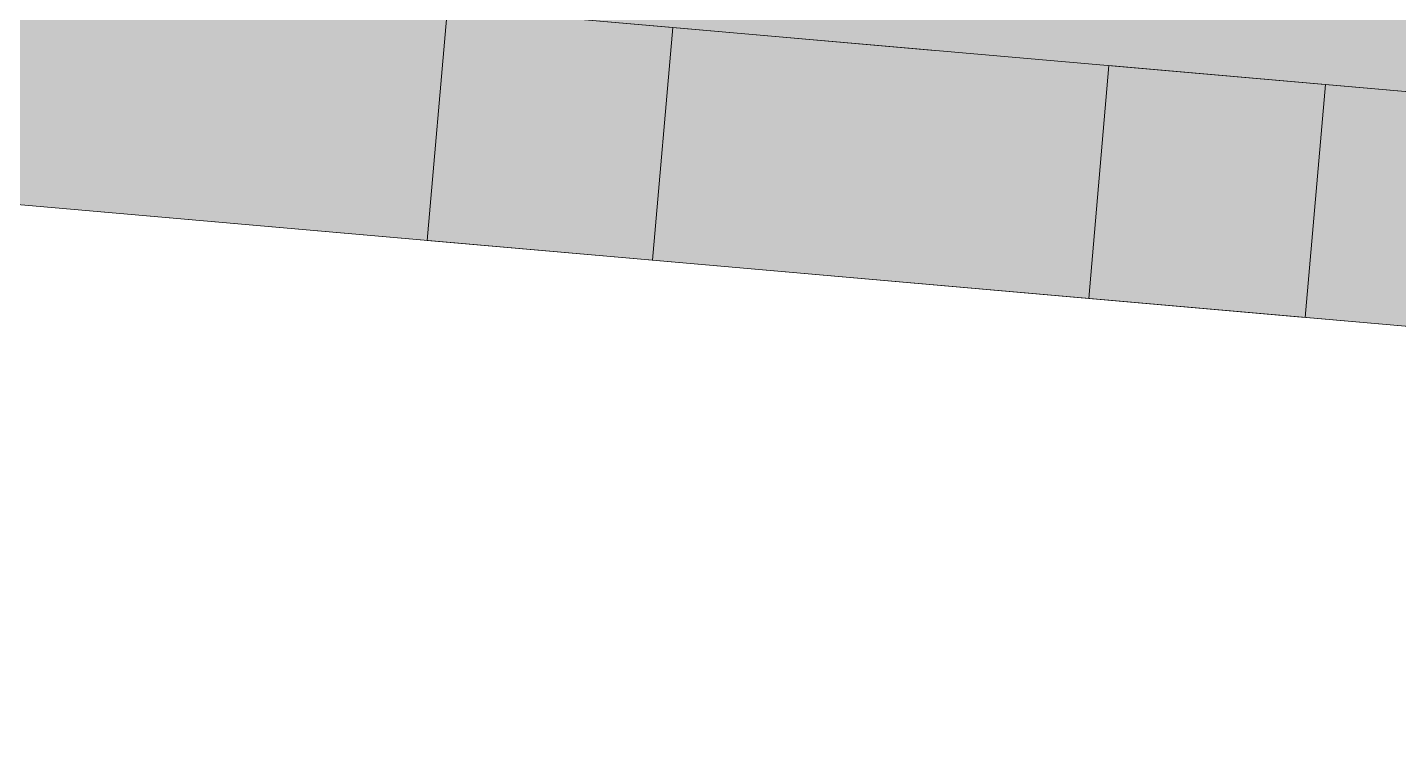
# Model space of a CAD drawing. Header units: millimetres. Extents: x 632 to 546626, y -3890 to 22200.
# Drawn here: x 389667.47 to 389685.07, y 16880.07 to 16889.36 of the extents above; entities that cross this region are included whole.
import ezdxf

# ---------------------------------------------------------------- set-up
doc = ezdxf.new("R2010")
doc.units = ezdxf.units.MM
doc.layers.add('A-270-M_ROOF', color=132, linetype='Continuous', lineweight=13)
doc.layers.add('A-770-ME_FFE_SA', color=91, linetype='Continuous', lineweight=13)

# ---------------------------------------------------------------- blocks, each defined once
blk = doc.blocks.new('Static Line_Sayfa_Metal Deck_Pan Mount - Up to 15 _ pitch - Max 2 Users-1845519-S6_501-SECTION A6')
at = {"layer": 'A-770-ME_FFE_SA', "lineweight": 5, "transparency": 33554432}
for points in [[(4567735.945, 16881.138), (4567740.172, 16929.453), (4567540.933, 16946.884), (4567536.706, 16898.569), (4567715.66, 16882.913)], [(4567735.945, 16881.138), (4567740.172, 16929.453), (4567540.933, 16946.884), (4567536.706, 16898.569), (4567715.66, 16882.913)], [(4567735.945, 16881.138), (4567740.172, 16929.453), (4567540.933, 16946.884), (4567536.706, 16898.569), (4567715.66, 16882.913)], [(4567735.945, 16881.138), (4567740.172, 16929.453), (4567540.933, 16946.884), (4567536.706, 16898.569), (4567715.66, 16882.913)], [(4567735.945, 16881.138), (4567740.172, 16929.453), (4567540.933, 16946.884), (4567536.706, 16898.569), (4567715.66, 16882.913)], [(4567735.945, 16881.138), (4567740.172, 16929.453), (4567540.933, 16946.884), (4567536.706, 16898.569), (4567715.66, 16882.913)], [(4567735.945, 16881.138), (4567740.172, 16929.453), (4567540.933, 16946.884), (4567536.706, 16898.569), (4567715.66, 16882.913)], [(4567735.945, 16881.138), (4567740.172, 16929.453), (4567540.933, 16946.884), (4567536.706, 16898.569), (4567715.66, 16882.913)], [(4567735.945, 16881.138), (4567740.172, 16929.453), (4567540.933, 16946.884), (4567536.706, 16898.569), (4567715.66, 16882.913)], [(4567735.945, 16881.138), (4567740.172, 16929.453), (4567540.933, 16946.884), (4567536.706, 16898.569), (4567715.66, 16882.913)], [(4567735.618, 16877.402), (4567735.88, 16880.391), (4567536.641, 16897.822), (4567536.379, 16894.833), (4567715.66, 16879.148)], [(4567735.618, 16877.402), (4567735.88, 16880.391), (4567536.641, 16897.822), (4567536.379, 16894.833), (4567715.66, 16879.148)], [(4567735.618, 16877.402), (4567735.88, 16880.391), (4567536.641, 16897.822), (4567536.379, 16894.833), (4567715.66, 16879.148)], [(4567735.618, 16877.402), (4567735.88, 16880.391), (4567536.641, 16897.822), (4567536.379, 16894.833), (4567715.66, 16879.148)], [(4567735.618, 16877.402), (4567735.88, 16880.391), (4567536.641, 16897.822), (4567536.379, 16894.833), (4567715.66, 16879.148)], [(4567735.618, 16877.402), (4567735.88, 16880.391), (4567536.641, 16897.822), (4567536.379, 16894.833), (4567715.66, 16879.148)], [(4567735.618, 16877.402), (4567735.88, 16880.391), (4567536.641, 16897.822), (4567536.379, 16894.833), (4567715.66, 16879.148)], [(4567735.618, 16877.402), (4567735.88, 16880.391), (4567536.641, 16897.822), (4567536.379, 16894.833), (4567715.66, 16879.148)], [(4567735.618, 16877.402), (4567735.88, 16880.391), (4567536.641, 16897.822), (4567536.379, 16894.833), (4567715.66, 16879.148)], [(4567735.618, 16877.402), (4567735.88, 16880.391), (4567536.641, 16897.822), (4567536.379, 16894.833), (4567715.66, 16879.148)], [(4567735.618, 16877.402), (4567735.88, 16880.391), (4567536.641, 16897.822), (4567536.379, 16894.833), (4567715.66, 16879.148)], [(4567735.618, 16877.402), (4567735.88, 16880.391), (4567536.641, 16897.822), (4567536.379, 16894.833), (4567715.66, 16879.148)], [(4567735.618, 16877.402), (4567735.88, 16880.391), (4567536.641, 16897.822), (4567536.379, 16894.833), (4567715.66, 16879.148)], [(4567735.618, 16877.402), (4567735.88, 16880.391), (4567536.641, 16897.822), (4567536.379, 16894.833), (4567715.66, 16879.148)], [(4567735.618, 16877.402), (4567735.88, 16880.391), (4567536.641, 16897.822), (4567536.379, 16894.833), (4567715.66, 16879.148)], [(4567735.618, 16877.402), (4567735.88, 16880.391), (4567536.641, 16897.822), (4567536.379, 16894.833), (4567715.66, 16879.148)], [(4567735.618, 16877.402), (4567735.88, 16880.391), (4567536.641, 16897.822), (4567536.379, 16894.833), (4567715.66, 16879.148)], [(4567735.618, 16877.402), (4567735.88, 16880.391), (4567536.641, 16897.822), (4567536.379, 16894.833), (4567715.66, 16879.148)], [(4567735.618, 16877.402), (4567735.88, 16880.391), (4567536.641, 16897.822), (4567536.379, 16894.833), (4567715.66, 16879.148)], [(4567735.618, 16877.402), (4567735.88, 16880.391), (4567536.641, 16897.822), (4567536.379, 16894.833), (4567715.66, 16879.148)]]:
    blk.add_hatch(color=256, dxfattribs=at).paths.add_polyline_path(points)
h = blk.add_hatch(color=256, dxfattribs=at)
h.paths.add_polyline_path([(4567638.649, 16885.886), (4567639.084, 16890.867), (4567633.484, 16891.357), (4567633.049, 16886.376)])
h.paths.add_polyline_path([(4567636.37, 16892.084), (4567639.558, 16896.278), (4567633.958, 16896.768)])
h = blk.add_hatch(color=256, dxfattribs=at)
h.paths.add_polyline_path([(4567638.649, 16885.886), (4567639.084, 16890.867), (4567633.484, 16891.357), (4567633.049, 16886.376)])
h.paths.add_polyline_path([(4567636.37, 16892.084), (4567639.558, 16896.278), (4567633.958, 16896.768)])
h = blk.add_hatch(color=256, dxfattribs=at)
h.paths.add_polyline_path([(4567638.649, 16885.886), (4567639.084, 16890.867), (4567633.484, 16891.357), (4567633.049, 16886.376)])
h.paths.add_polyline_path([(4567636.37, 16892.084), (4567639.558, 16896.278), (4567633.958, 16896.768)])
h = blk.add_hatch(color=256, dxfattribs=at)
h.paths.add_polyline_path([(4567638.649, 16885.886), (4567639.084, 16890.867), (4567633.484, 16891.357), (4567633.049, 16886.376)])
h.paths.add_polyline_path([(4567636.37, 16892.084), (4567639.558, 16896.278), (4567633.958, 16896.768)])
h = blk.add_hatch(color=256, dxfattribs=at)
h.paths.add_polyline_path([(4567638.649, 16885.886), (4567639.084, 16890.867), (4567633.484, 16891.357), (4567633.049, 16886.376)])
h.paths.add_polyline_path([(4567636.37, 16892.084), (4567639.558, 16896.278), (4567633.958, 16896.768)])
h = blk.add_hatch(color=256, dxfattribs=at)
h.paths.add_polyline_path([(4567638.649, 16885.886), (4567639.084, 16890.867), (4567633.484, 16891.357), (4567633.049, 16886.376)])
h.paths.add_polyline_path([(4567636.37, 16892.084), (4567639.558, 16896.278), (4567633.958, 16896.768)])
h = blk.add_hatch(color=256, dxfattribs=at)
h.paths.add_polyline_path([(4567638.649, 16885.886), (4567639.084, 16890.867), (4567633.484, 16891.357), (4567633.049, 16886.376)])
h.paths.add_polyline_path([(4567636.37, 16892.084), (4567639.558, 16896.278), (4567633.958, 16896.768)])
h = blk.add_hatch(color=256, dxfattribs=at)
h.paths.add_polyline_path([(4567638.649, 16885.886), (4567639.084, 16890.867), (4567633.484, 16891.357), (4567633.049, 16886.376)])
h.paths.add_polyline_path([(4567636.37, 16892.084), (4567639.558, 16896.278), (4567633.958, 16896.768)])
h = blk.add_hatch(color=256, dxfattribs=at)
h.paths.add_polyline_path([(4567638.649, 16885.886), (4567639.084, 16890.867), (4567633.484, 16891.357), (4567633.049, 16886.376)])
h.paths.add_polyline_path([(4567636.37, 16892.084), (4567639.558, 16896.278), (4567633.958, 16896.768)])
h = blk.add_hatch(color=256, dxfattribs=at)
h.paths.add_polyline_path([(4567638.649, 16885.886), (4567639.084, 16890.867), (4567633.484, 16891.357), (4567633.049, 16886.376)])
h.paths.add_polyline_path([(4567636.37, 16892.084), (4567639.558, 16896.278), (4567633.958, 16896.768)])
h = blk.add_hatch(color=256, dxfattribs=at)
h.paths.add_polyline_path([(4567638.649, 16885.886), (4567639.084, 16890.867), (4567633.484, 16891.357), (4567633.049, 16886.376)])
h.paths.add_polyline_path([(4567636.37, 16892.084), (4567639.558, 16896.278), (4567633.958, 16896.768)])
h = blk.add_hatch(color=256, dxfattribs=at)
h.paths.add_polyline_path([(4567638.649, 16885.886), (4567639.084, 16890.867), (4567633.484, 16891.357), (4567633.049, 16886.376)])
h.paths.add_polyline_path([(4567636.37, 16892.084), (4567639.558, 16896.278), (4567633.958, 16896.768)])
h = blk.add_hatch(color=256, dxfattribs=at)
h.paths.add_polyline_path([(4567638.649, 16885.886), (4567639.084, 16890.867), (4567633.484, 16891.357), (4567633.049, 16886.376)])
h.paths.add_polyline_path([(4567636.37, 16892.084), (4567639.558, 16896.278), (4567633.958, 16896.768)])
h = blk.add_hatch(color=256, dxfattribs=at)
h.paths.add_polyline_path([(4567638.649, 16885.886), (4567639.084, 16890.867), (4567633.484, 16891.357), (4567633.049, 16886.376)])
h.paths.add_polyline_path([(4567636.37, 16892.084), (4567639.558, 16896.278), (4567633.958, 16896.768)])
h = blk.add_hatch(color=256, dxfattribs=at)
h.paths.add_polyline_path([(4567638.649, 16885.886), (4567639.084, 16890.867), (4567633.484, 16891.357), (4567633.049, 16886.376)])
h.paths.add_polyline_path([(4567636.37, 16892.084), (4567639.558, 16896.278), (4567633.958, 16896.768)])
h = blk.add_hatch(color=256, dxfattribs=at)
h.paths.add_polyline_path([(4567638.649, 16885.886), (4567639.084, 16890.867), (4567633.484, 16891.357), (4567633.049, 16886.376)])
h.paths.add_polyline_path([(4567636.37, 16892.084), (4567639.558, 16896.278), (4567633.958, 16896.768)])
h = blk.add_hatch(color=256, dxfattribs=at)
h.paths.add_polyline_path([(4567638.649, 16885.886), (4567639.084, 16890.867), (4567633.484, 16891.357), (4567633.049, 16886.376)])
h.paths.add_polyline_path([(4567636.37, 16892.084), (4567639.558, 16896.278), (4567633.958, 16896.768)])
h = blk.add_hatch(color=256, dxfattribs=at)
h.paths.add_polyline_path([(4567638.649, 16885.886), (4567639.084, 16890.867), (4567633.484, 16891.357), (4567633.049, 16886.376)])
h.paths.add_polyline_path([(4567636.37, 16892.084), (4567639.558, 16896.278), (4567633.958, 16896.768)])
h = blk.add_hatch(color=256, dxfattribs=at)
h.paths.add_polyline_path([(4567638.649, 16885.886), (4567639.084, 16890.867), (4567633.484, 16891.357), (4567633.049, 16886.376)])
h.paths.add_polyline_path([(4567636.37, 16892.084), (4567639.558, 16896.278), (4567633.958, 16896.768)])
h = blk.add_hatch(color=256, dxfattribs=at)
h.paths.add_polyline_path([(4567638.649, 16885.886), (4567639.084, 16890.867), (4567633.484, 16891.357), (4567633.049, 16886.376)])
h.paths.add_polyline_path([(4567636.37, 16892.084), (4567639.558, 16896.278), (4567633.958, 16896.768)])
at = {"layer": 'A-770-ME_FFE_SA', "lineweight": 5}
for p, q in [((4567560.549, 16895.73), (4567633.31, 16889.364)), ((4567725.918, 16881.262), (4567560.549, 16895.73)), ((4567633.31, 16889.364), (4567560.549, 16895.73)), ((4567560.549, 16895.73), (4567633.31, 16889.364)), ((4567633.31, 16889.364), (4567560.549, 16895.73)), ((4567560.549, 16895.73), (4567633.31, 16889.364)), ((4567735.88, 16880.391), (4567560.549, 16895.73)), ((4567633.049, 16886.376), (4567560.288, 16892.742)), ((4567633.049, 16886.376), (4567560.288, 16892.742)), ((4567633.049, 16886.376), (4567560.288, 16892.742)), ((4567633.049, 16886.376), (4567560.288, 16892.742)), ((4567633.049, 16886.376), (4567560.288, 16892.742)), ((4567633.049, 16886.376), (4567560.288, 16892.742)), ((4567633.049, 16886.376), (4567560.288, 16892.742)), ((4567633.049, 16886.376), (4567560.288, 16892.742)), ((4567633.049, 16886.376), (4567560.288, 16892.742)), ((4567633.049, 16886.376), (4567560.288, 16892.742)), ((4567633.049, 16886.376), (4567560.288, 16892.742)), ((4567633.049, 16886.376), (4567560.288, 16892.742)), ((4567633.049, 16886.376), (4567560.288, 16892.742)), ((4567633.049, 16886.376), (4567560.288, 16892.742)), ((4567633.049, 16886.376), (4567560.288, 16892.742)), ((4567633.049, 16886.376), (4567560.288, 16892.742)), ((4567633.049, 16886.376), (4567560.288, 16892.742)), ((4567633.049, 16886.376), (4567560.288, 16892.742)), ((4567633.049, 16886.376), (4567560.288, 16892.742)), ((4567633.049, 16886.376), (4567560.288, 16892.742)), ((4567633.049, 16886.376), (4567560.288, 16892.742)), ((4567633.049, 16886.376), (4567560.288, 16892.742)), ((4567633.049, 16886.376), (4567560.288, 16892.742)), ((4567633.049, 16886.376), (4567560.288, 16892.742)), ((4567633.049, 16886.376), (4567560.288, 16892.742)), ((4567633.049, 16886.376), (4567560.288, 16892.742)), ((4567633.049, 16886.376), (4567560.288, 16892.742)), ((4567633.049, 16886.376), (4567560.288, 16892.742)), ((4567633.049, 16886.376), (4567560.288, 16892.742)), ((4567633.049, 16886.376), (4567560.288, 16892.742)), ((4567633.049, 16886.376), (4567560.288, 16892.742)), ((4567633.049, 16886.376), (4567560.288, 16892.742)), ((4567633.049, 16886.376), (4567560.288, 16892.742)), ((4567633.049, 16886.376), (4567560.288, 16892.742)), ((4567633.049, 16886.376), (4567560.288, 16892.742)), ((4567633.049, 16886.376), (4567560.288, 16892.742)), ((4567633.049, 16886.376), (4567560.288, 16892.742)), ((4567633.049, 16886.376), (4567560.288, 16892.742)), ((4567633.049, 16886.376), (4567560.288, 16892.742)), ((4567735.618, 16877.402), (4567560.288, 16892.742)), ((4567630.415, 16889.618), (4567630.154, 16886.629)), ((4567630.415, 16889.618), (4567630.154, 16886.629)), ((4567630.415, 16889.618), (4567630.154, 16886.629)), ((4567630.415, 16889.618), (4567630.154, 16886.629)), ((4567630.415, 16889.618), (4567630.154, 16886.629)), ((4567630.415, 16889.618), (4567630.154, 16886.629)), ((4567630.415, 16889.618), (4567630.154, 16886.629)), ((4567630.415, 16889.618), (4567630.154, 16886.629)), ((4567630.415, 16889.618), (4567630.154, 16886.629)), ((4567630.415, 16889.618), (4567630.154, 16886.629)), ((4567630.415, 16889.618), (4567630.154, 16886.629)), ((4567630.415, 16889.618), (4567630.154, 16886.629)), ((4567630.415, 16889.618), (4567630.154, 16886.629)), ((4567630.415, 16889.618), (4567630.154, 16886.629)), ((4567630.415, 16889.618), (4567630.154, 16886.629)), ((4567630.415, 16889.618), (4567630.154, 16886.629)), ((4567630.415, 16889.618), (4567630.154, 16886.629)), ((4567630.415, 16889.618), (4567630.154, 16886.629)), ((4567630.415, 16889.618), (4567630.154, 16886.629)), ((4567630.415, 16889.618), (4567630.154, 16886.629)), ((4567633.31, 16889.364), (4567633.049, 16886.376)), ((4567633.31, 16889.364), (4567633.049, 16886.376)), ((4567633.31, 16889.364), (4567633.049, 16886.376)), ((4567633.31, 16889.364), (4567633.049, 16886.376)), ((4567633.31, 16889.364), (4567633.049, 16886.376)), ((4567633.31, 16889.364), (4567633.049, 16886.376)), ((4567633.31, 16889.364), (4567633.049, 16886.376)), ((4567633.31, 16889.364), (4567633.049, 16886.376)), ((4567633.31, 16889.364), (4567633.049, 16886.376)), ((4567633.31, 16889.364), (4567633.049, 16886.376)), ((4567633.31, 16889.364), (4567633.049, 16886.376)), ((4567633.31, 16889.364), (4567633.049, 16886.376)), ((4567633.31, 16889.364), (4567633.049, 16886.376)), ((4567633.31, 16889.364), (4567633.049, 16886.376)), ((4567633.31, 16889.364), (4567633.049, 16886.376)), ((4567633.31, 16889.364), (4567633.049, 16886.376)), ((4567633.31, 16889.364), (4567633.049, 16886.376)), ((4567633.31, 16889.364), (4567633.049, 16886.376)), ((4567633.31, 16889.364), (4567633.049, 16886.376)), ((4567633.31, 16889.364), (4567633.049, 16886.376)), ((4567633.31, 16889.364), (4567633.049, 16886.376)), ((4567633.31, 16889.364), (4567633.049, 16886.376)), ((4567633.31, 16889.364), (4567633.049, 16886.376)), ((4567633.31, 16889.364), (4567633.049, 16886.376)), ((4567633.31, 16889.364), (4567633.049, 16886.376)), ((4567633.31, 16889.364), (4567633.049, 16886.376)), ((4567633.31, 16889.364), (4567633.049, 16886.376)), ((4567633.31, 16889.364), (4567633.049, 16886.376)), ((4567633.31, 16889.364), (4567633.049, 16886.376)), ((4567633.31, 16889.364), (4567633.049, 16886.376)), ((4567633.31, 16889.364), (4567633.049, 16886.376)), ((4567633.31, 16889.364), (4567633.049, 16886.376)), ((4567633.31, 16889.364), (4567633.049, 16886.376)), ((4567633.31, 16889.364), (4567633.049, 16886.376)), ((4567633.31, 16889.364), (4567633.049, 16886.376)), ((4567633.31, 16889.364), (4567633.049, 16886.376)), ((4567633.31, 16889.364), (4567633.049, 16886.376)), ((4567633.31, 16889.364), (4567633.049, 16886.376)), ((4567633.31, 16889.364), (4567633.049, 16886.376)), ((4567633.31, 16889.364), (4567633.049, 16886.376)), ((4567633.31, 16889.364), (4567636.67, 16889.07)), ((4567636.67, 16889.07), (4567633.31, 16889.364)), ((4567636.67, 16889.07), (4567633.31, 16889.364)), ((4567633.31, 16889.364), (4567636.67, 16889.07)), ((4567636.67, 16889.07), (4567633.31, 16889.364)), ((4567633.31, 16889.364), (4567636.67, 16889.07)), ((4567636.67, 16889.07), (4567633.31, 16889.364)), ((4567633.31, 16889.364), (4567636.67, 16889.07)), ((4567636.67, 16889.07), (4567633.31, 16889.364)), ((4567636.67, 16889.07), (4567633.31, 16889.364)), ((4567633.31, 16889.364), (4567636.67, 16889.07)), ((4567636.67, 16889.07), (4567633.31, 16889.364)), ((4567633.31, 16889.364), (4567636.67, 16889.07)), ((4567636.67, 16889.07), (4567633.31, 16889.364)), ((4567633.31, 16889.364), (4567636.67, 16889.07)), ((4567636.67, 16889.07), (4567633.31, 16889.364)), ((4567636.67, 16889.07), (4567633.31, 16889.364)), ((4567633.31, 16889.364), (4567636.67, 16889.07)), ((4567636.67, 16889.07), (4567633.31, 16889.364)), ((4567633.31, 16889.364), (4567636.67, 16889.07)), ((4567636.67, 16889.07), (4567633.31, 16889.364)), ((4567633.31, 16889.364), (4567636.67, 16889.07)), ((4567636.67, 16889.07), (4567633.31, 16889.364)), ((4567636.67, 16889.07), (4567633.31, 16889.364)), ((4567633.31, 16889.364), (4567636.67, 16889.07)), ((4567636.67, 16889.07), (4567633.31, 16889.364)), ((4567633.31, 16889.364), (4567636.67, 16889.07)), ((4567636.67, 16889.07), (4567633.31, 16889.364)), ((4567633.31, 16889.364), (4567636.67, 16889.07)), ((4567636.67, 16889.07), (4567633.31, 16889.364)), ((4567636.67, 16889.07), (4567633.31, 16889.364)), ((4567633.31, 16889.364), (4567636.67, 16889.07)), ((4567636.67, 16889.07), (4567633.31, 16889.364)), ((4567633.31, 16889.364), (4567636.67, 16889.07)), ((4567636.67, 16889.07), (4567633.31, 16889.364)), ((4567633.31, 16889.364), (4567636.67, 16889.07)), ((4567636.67, 16889.07), (4567633.31, 16889.364)), ((4567636.67, 16889.07), (4567633.31, 16889.364)), ((4567633.31, 16889.364), (4567636.67, 16889.07)), ((4567636.67, 16889.07), (4567633.31, 16889.364)), ((4567633.31, 16889.364), (4567636.67, 16889.07)), ((4567636.67, 16889.07), (4567633.31, 16889.364)), ((4567633.31, 16889.364), (4567636.67, 16889.07)), ((4567636.67, 16889.07), (4567633.31, 16889.364)), ((4567636.67, 16889.07), (4567633.31, 16889.364)), ((4567633.31, 16889.364), (4567636.67, 16889.07)), ((4567636.67, 16889.07), (4567633.31, 16889.364)), ((4567633.31, 16889.364), (4567636.67, 16889.07)), ((4567636.67, 16889.07), (4567633.31, 16889.364)), ((4567633.31, 16889.364), (4567636.67, 16889.07)), ((4567636.67, 16889.07), (4567633.31, 16889.364)), ((4567636.67, 16889.07), (4567633.31, 16889.364)), ((4567633.31, 16889.364), (4567636.67, 16889.07)), ((4567636.67, 16889.07), (4567633.31, 16889.364)), ((4567633.31, 16889.364), (4567636.67, 16889.07)), ((4567636.67, 16889.07), (4567633.31, 16889.364)), ((4567633.31, 16889.364), (4567636.67, 16889.07)), ((4567636.67, 16889.07), (4567633.31, 16889.364)), ((4567636.67, 16889.07), (4567633.31, 16889.364)), ((4567633.31, 16889.364), (4567636.67, 16889.07)), ((4567636.67, 16889.07), (4567633.31, 16889.364)), ((4567633.31, 16889.364), (4567636.67, 16889.07)), ((4567636.67, 16889.07), (4567633.31, 16889.364)), ((4567633.31, 16889.364), (4567636.67, 16889.07)), ((4567636.67, 16889.07), (4567633.31, 16889.364)), ((4567633.31, 16889.364), (4567636.67, 16889.07)), ((4567636.67, 16889.07), (4567633.31, 16889.364)), ((4567633.31, 16889.364), (4567636.67, 16889.07)), ((4567638.91, 16888.874), (4567638.649, 16885.886)), ((4567638.91, 16888.874), (4567638.649, 16885.886)), ((4567638.91, 16888.874), (4567638.649, 16885.886)), ((4567638.91, 16888.874), (4567638.649, 16885.886)), ((4567638.91, 16888.874), (4567638.649, 16885.886)), ((4567638.91, 16888.874), (4567638.649, 16885.886)), ((4567638.91, 16888.874), (4567638.649, 16885.886)), ((4567638.91, 16888.874), (4567638.649, 16885.886)), ((4567638.91, 16888.874), (4567638.649, 16885.886)), ((4567638.91, 16888.874), (4567638.649, 16885.886)), ((4567638.91, 16888.874), (4567638.649, 16885.886)), ((4567638.91, 16888.874), (4567638.649, 16885.886)), ((4567638.91, 16888.874), (4567638.649, 16885.886)), ((4567638.91, 16888.874), (4567638.649, 16885.886)), ((4567638.91, 16888.874), (4567638.649, 16885.886)), ((4567638.91, 16888.874), (4567638.649, 16885.886)), ((4567638.91, 16888.874), (4567638.649, 16885.886)), ((4567638.91, 16888.874), (4567638.649, 16885.886)), ((4567638.91, 16888.874), (4567638.649, 16885.886)), ((4567638.91, 16888.874), (4567638.649, 16885.886)), ((4567638.91, 16888.874), (4567638.649, 16885.886)), ((4567638.91, 16888.874), (4567638.649, 16885.886)), ((4567638.91, 16888.874), (4567638.649, 16885.886)), ((4567638.91, 16888.874), (4567638.649, 16885.886)), ((4567638.91, 16888.874), (4567638.649, 16885.886)), ((4567638.91, 16888.874), (4567638.649, 16885.886)), ((4567638.91, 16888.874), (4567638.649, 16885.886)), ((4567638.91, 16888.874), (4567638.649, 16885.886)), ((4567638.91, 16888.874), (4567638.649, 16885.886)), ((4567638.91, 16888.874), (4567638.649, 16885.886)), ((4567638.91, 16888.874), (4567638.649, 16885.886)), ((4567638.91, 16888.874), (4567638.649, 16885.886)), ((4567638.91, 16888.874), (4567638.649, 16885.886)), ((4567638.91, 16888.874), (4567638.649, 16885.886)), ((4567638.91, 16888.874), (4567638.649, 16885.886)), ((4567638.91, 16888.874), (4567638.649, 16885.886)), ((4567638.91, 16888.874), (4567638.649, 16885.886)), ((4567638.91, 16888.874), (4567638.649, 16885.886)), ((4567638.91, 16888.874), (4567638.649, 16885.886)), ((4567638.91, 16888.874), (4567638.649, 16885.886)), ((4567638.91, 16888.874), (4567725.918, 16881.262)), ((4567725.918, 16881.262), (4567638.91, 16888.874)), ((4567725.918, 16881.262), (4567638.91, 16888.874)), ((4567638.91, 16888.874), (4567725.918, 16881.262)), ((4567725.918, 16881.262), (4567638.91, 16888.874)), ((4567638.91, 16888.874), (4567725.918, 16881.262)), ((4567725.918, 16881.262), (4567638.91, 16888.874)), ((4567638.91, 16888.874), (4567725.918, 16881.262)), ((4567725.918, 16881.262), (4567638.91, 16888.874)), ((4567725.918, 16881.262), (4567638.91, 16888.874)), ((4567638.91, 16888.874), (4567725.918, 16881.262)), ((4567725.918, 16881.262), (4567638.91, 16888.874)), ((4567638.91, 16888.874), (4567725.918, 16881.262)), ((4567725.918, 16881.262), (4567638.91, 16888.874)), ((4567638.91, 16888.874), (4567725.918, 16881.262)), ((4567725.918, 16881.262), (4567638.91, 16888.874)), ((4567725.918, 16881.262), (4567638.91, 16888.874)), ((4567638.91, 16888.874), (4567725.918, 16881.262)), ((4567725.918, 16881.262), (4567638.91, 16888.874)), ((4567638.91, 16888.874), (4567725.918, 16881.262)), ((4567725.918, 16881.262), (4567638.91, 16888.874)), ((4567638.91, 16888.874), (4567725.918, 16881.262)), ((4567725.918, 16881.262), (4567638.91, 16888.874)), ((4567725.918, 16881.262), (4567638.91, 16888.874)), ((4567638.91, 16888.874), (4567725.918, 16881.262)), ((4567725.918, 16881.262), (4567638.91, 16888.874)), ((4567638.91, 16888.874), (4567725.918, 16881.262)), ((4567725.918, 16881.262), (4567638.91, 16888.874)), ((4567638.91, 16888.874), (4567725.918, 16881.262)), ((4567725.918, 16881.262), (4567638.91, 16888.874)), ((4567725.918, 16881.262), (4567638.91, 16888.874)), ((4567638.91, 16888.874), (4567725.918, 16881.262)), ((4567725.918, 16881.262), (4567638.91, 16888.874)), ((4567638.91, 16888.874), (4567725.918, 16881.262)), ((4567725.918, 16881.262), (4567638.91, 16888.874)), ((4567638.91, 16888.874), (4567725.918, 16881.262)), ((4567725.918, 16881.262), (4567638.91, 16888.874)), ((4567725.918, 16881.262), (4567638.91, 16888.874)), ((4567638.91, 16888.874), (4567725.918, 16881.262)), ((4567725.918, 16881.262), (4567638.91, 16888.874)), ((4567638.91, 16888.874), (4567725.918, 16881.262)), ((4567725.918, 16881.262), (4567638.91, 16888.874)), ((4567638.91, 16888.874), (4567725.918, 16881.262)), ((4567725.918, 16881.262), (4567638.91, 16888.874)), ((4567725.918, 16881.262), (4567638.91, 16888.874)), ((4567638.91, 16888.874), (4567725.918, 16881.262)), ((4567725.918, 16881.262), (4567638.91, 16888.874)), ((4567638.91, 16888.874), (4567725.918, 16881.262)), ((4567725.918, 16881.262), (4567638.91, 16888.874)), ((4567638.91, 16888.874), (4567725.918, 16881.262)), ((4567725.918, 16881.262), (4567638.91, 16888.874)), ((4567725.918, 16881.262), (4567638.91, 16888.874)), ((4567638.91, 16888.874), (4567725.918, 16881.262)), ((4567725.918, 16881.262), (4567638.91, 16888.874)), ((4567638.91, 16888.874), (4567725.918, 16881.262)), ((4567725.918, 16881.262), (4567638.91, 16888.874)), ((4567638.91, 16888.874), (4567725.918, 16881.262)), ((4567725.918, 16881.262), (4567638.91, 16888.874)), ((4567725.918, 16881.262), (4567638.91, 16888.874)), ((4567638.91, 16888.874), (4567725.918, 16881.262)), ((4567725.918, 16881.262), (4567638.91, 16888.874)), ((4567638.91, 16888.874), (4567725.918, 16881.262)), ((4567725.918, 16881.262), (4567638.91, 16888.874)), ((4567638.91, 16888.874), (4567725.918, 16881.262)), ((4567725.918, 16881.262), (4567638.91, 16888.874)), ((4567638.91, 16888.874), (4567725.918, 16881.262)), ((4567725.918, 16881.262), (4567638.91, 16888.874)), ((4567638.91, 16888.874), (4567725.918, 16881.262)), ((4567641.43, 16885.642), (4567641.692, 16888.631)), ((4567641.43, 16885.642), (4567641.692, 16888.631)), ((4567641.43, 16885.642), (4567641.692, 16888.631)), ((4567641.43, 16885.642), (4567641.692, 16888.631)), ((4567641.43, 16885.642), (4567641.692, 16888.631)), ((4567641.43, 16885.642), (4567641.692, 16888.631)), ((4567641.43, 16885.642), (4567641.692, 16888.631)), ((4567641.43, 16885.642), (4567641.692, 16888.631)), ((4567641.43, 16885.642), (4567641.692, 16888.631)), ((4567641.43, 16885.642), (4567641.692, 16888.631)), ((4567641.43, 16885.642), (4567641.692, 16888.631)), ((4567641.43, 16885.642), (4567641.692, 16888.631)), ((4567641.43, 16885.642), (4567641.692, 16888.631)), ((4567641.43, 16885.642), (4567641.692, 16888.631)), ((4567641.43, 16885.642), (4567641.692, 16888.631)), ((4567641.43, 16885.642), (4567641.692, 16888.631)), ((4567641.43, 16885.642), (4567641.692, 16888.631)), ((4567641.43, 16885.642), (4567641.692, 16888.631)), ((4567641.43, 16885.642), (4567641.692, 16888.631)), ((4567641.43, 16885.642), (4567641.692, 16888.631)), ((4567633.049, 16886.376), (4567630.154, 16886.629)), ((4567630.154, 16886.629), (4567633.049, 16886.376)), ((4567633.049, 16886.376), (4567630.154, 16886.629)), ((4567630.154, 16886.629), (4567633.049, 16886.376)), ((4567633.049, 16886.376), (4567630.154, 16886.629)), ((4567630.154, 16886.629), (4567633.049, 16886.376)), ((4567633.049, 16886.376), (4567630.154, 16886.629)), ((4567630.154, 16886.629), (4567633.049, 16886.376)), ((4567633.049, 16886.376), (4567630.154, 16886.629)), ((4567630.154, 16886.629), (4567633.049, 16886.376)), ((4567633.049, 16886.376), (4567630.154, 16886.629)), ((4567630.154, 16886.629), (4567633.049, 16886.376)), ((4567633.049, 16886.376), (4567630.154, 16886.629)), ((4567630.154, 16886.629), (4567633.049, 16886.376)), ((4567633.049, 16886.376), (4567630.154, 16886.629)), ((4567630.154, 16886.629), (4567633.049, 16886.376)), ((4567633.049, 16886.376), (4567630.154, 16886.629)), ((4567630.154, 16886.629), (4567633.049, 16886.376)), ((4567633.049, 16886.376), (4567630.154, 16886.629)), ((4567630.154, 16886.629), (4567633.049, 16886.376)), ((4567633.049, 16886.376), (4567630.154, 16886.629)), ((4567630.154, 16886.629), (4567633.049, 16886.376)), ((4567633.049, 16886.376), (4567630.154, 16886.629)), ((4567630.154, 16886.629), (4567633.049, 16886.376)), ((4567633.049, 16886.376), (4567630.154, 16886.629)), ((4567630.154, 16886.629), (4567633.049, 16886.376)), ((4567633.049, 16886.376), (4567630.154, 16886.629)), ((4567630.154, 16886.629), (4567633.049, 16886.376)), ((4567633.049, 16886.376), (4567630.154, 16886.629)), ((4567630.154, 16886.629), (4567633.049, 16886.376)), ((4567633.049, 16886.376), (4567630.154, 16886.629)), ((4567630.154, 16886.629), (4567633.049, 16886.376)), ((4567633.049, 16886.376), (4567630.154, 16886.629)), ((4567630.154, 16886.629), (4567633.049, 16886.376)), ((4567633.049, 16886.376), (4567630.154, 16886.629)), ((4567630.154, 16886.629), (4567633.049, 16886.376)), ((4567633.049, 16886.376), (4567630.154, 16886.629)), ((4567630.154, 16886.629), (4567633.049, 16886.376)), ((4567633.049, 16886.376), (4567630.154, 16886.629)), ((4567630.154, 16886.629), (4567633.049, 16886.376)), ((4567638.649, 16885.886), (4567633.049, 16886.376)), ((4567638.649, 16885.886), (4567633.049, 16886.376)), ((4567638.649, 16885.886), (4567633.049, 16886.376)), ((4567638.649, 16885.886), (4567633.049, 16886.376)), ((4567638.649, 16885.886), (4567633.049, 16886.376)), ((4567633.049, 16886.376), (4567638.649, 16885.886)), ((4567638.649, 16885.886), (4567633.049, 16886.376)), ((4567633.049, 16886.376), (4567638.649, 16885.886)), ((4567638.649, 16885.886), (4567633.049, 16886.376)), ((4567638.649, 16885.886), (4567633.049, 16886.376)), ((4567638.649, 16885.886), (4567633.049, 16886.376)), ((4567638.649, 16885.886), (4567633.049, 16886.376)), ((4567638.649, 16885.886), (4567633.049, 16886.376)), ((4567633.049, 16886.376), (4567638.649, 16885.886)), ((4567638.649, 16885.886), (4567633.049, 16886.376)), ((4567633.049, 16886.376), (4567638.649, 16885.886)), ((4567638.649, 16885.886), (4567633.049, 16886.376)), ((4567638.649, 16885.886), (4567633.049, 16886.376)), ((4567638.649, 16885.886), (4567633.049, 16886.376)), ((4567638.649, 16885.886), (4567633.049, 16886.376)), ((4567638.649, 16885.886), (4567633.049, 16886.376)), ((4567633.049, 16886.376), (4567638.649, 16885.886)), ((4567638.649, 16885.886), (4567633.049, 16886.376)), ((4567633.049, 16886.376), (4567638.649, 16885.886)), ((4567638.649, 16885.886), (4567633.049, 16886.376)), ((4567638.649, 16885.886), (4567633.049, 16886.376)), ((4567638.649, 16885.886), (4567633.049, 16886.376)), ((4567638.649, 16885.886), (4567633.049, 16886.376)), ((4567638.649, 16885.886), (4567633.049, 16886.376)), ((4567633.049, 16886.376), (4567638.649, 16885.886)), ((4567638.649, 16885.886), (4567633.049, 16886.376)), ((4567633.049, 16886.376), (4567638.649, 16885.886)), ((4567638.649, 16885.886), (4567633.049, 16886.376)), ((4567638.649, 16885.886), (4567633.049, 16886.376)), ((4567638.649, 16885.886), (4567633.049, 16886.376)), ((4567638.649, 16885.886), (4567633.049, 16886.376)), ((4567638.649, 16885.886), (4567633.049, 16886.376)), ((4567633.049, 16886.376), (4567638.649, 16885.886)), ((4567638.649, 16885.886), (4567633.049, 16886.376)), ((4567633.049, 16886.376), (4567638.649, 16885.886)), ((4567638.649, 16885.886), (4567633.049, 16886.376)), ((4567638.649, 16885.886), (4567633.049, 16886.376)), ((4567638.649, 16885.886), (4567633.049, 16886.376)), ((4567638.649, 16885.886), (4567633.049, 16886.376)), ((4567638.649, 16885.886), (4567633.049, 16886.376)), ((4567633.049, 16886.376), (4567638.649, 16885.886)), ((4567638.649, 16885.886), (4567633.049, 16886.376)), ((4567633.049, 16886.376), (4567638.649, 16885.886)), ((4567638.649, 16885.886), (4567633.049, 16886.376)), ((4567638.649, 16885.886), (4567633.049, 16886.376)), ((4567638.649, 16885.886), (4567633.049, 16886.376)), ((4567638.649, 16885.886), (4567633.049, 16886.376)), ((4567638.649, 16885.886), (4567633.049, 16886.376)), ((4567633.049, 16886.376), (4567638.649, 16885.886)), ((4567638.649, 16885.886), (4567633.049, 16886.376)), ((4567633.049, 16886.376), (4567638.649, 16885.886)), ((4567638.649, 16885.886), (4567633.049, 16886.376)), ((4567638.649, 16885.886), (4567633.049, 16886.376)), ((4567638.649, 16885.886), (4567633.049, 16886.376)), ((4567638.649, 16885.886), (4567633.049, 16886.376)), ((4567638.649, 16885.886), (4567633.049, 16886.376)), ((4567633.049, 16886.376), (4567638.649, 16885.886)), ((4567638.649, 16885.886), (4567633.049, 16886.376)), ((4567633.049, 16886.376), (4567638.649, 16885.886)), ((4567638.649, 16885.886), (4567633.049, 16886.376)), ((4567638.649, 16885.886), (4567633.049, 16886.376)), ((4567638.649, 16885.886), (4567633.049, 16886.376)), ((4567638.649, 16885.886), (4567633.049, 16886.376)), ((4567638.649, 16885.886), (4567633.049, 16886.376)), ((4567633.049, 16886.376), (4567638.649, 16885.886)), ((4567638.649, 16885.886), (4567633.049, 16886.376)), ((4567633.049, 16886.376), (4567638.649, 16885.886)), ((4567638.649, 16885.886), (4567633.049, 16886.376)), ((4567638.649, 16885.886), (4567633.049, 16886.376)), ((4567638.649, 16885.886), (4567633.049, 16886.376)), ((4567638.649, 16885.886), (4567633.049, 16886.376)), ((4567633.049, 16886.376), (4567638.649, 16885.886)), ((4567638.649, 16885.886), (4567633.049, 16886.376)), ((4567633.049, 16886.376), (4567638.649, 16885.886)), ((4567735.618, 16877.402), (4567638.649, 16885.886)), ((4567735.618, 16877.402), (4567638.649, 16885.886)), ((4567735.618, 16877.402), (4567638.649, 16885.886)), ((4567735.618, 16877.402), (4567638.649, 16885.886)), ((4567641.43, 16885.642), (4567638.649, 16885.886)), ((4567638.649, 16885.886), (4567641.43, 16885.642)), ((4567641.43, 16885.642), (4567638.649, 16885.886)), ((4567638.649, 16885.886), (4567641.43, 16885.642)), ((4567735.618, 16877.402), (4567638.649, 16885.886)), ((4567735.618, 16877.402), (4567638.649, 16885.886)), ((4567735.618, 16877.402), (4567638.649, 16885.886)), ((4567735.618, 16877.402), (4567638.649, 16885.886)), ((4567641.43, 16885.642), (4567638.649, 16885.886)), ((4567638.649, 16885.886), (4567641.43, 16885.642)), ((4567641.43, 16885.642), (4567638.649, 16885.886)), ((4567638.649, 16885.886), (4567641.43, 16885.642)), ((4567735.618, 16877.402), (4567638.649, 16885.886)), ((4567735.618, 16877.402), (4567638.649, 16885.886)), ((4567735.618, 16877.402), (4567638.649, 16885.886)), ((4567735.618, 16877.402), (4567638.649, 16885.886)), ((4567641.43, 16885.642), (4567638.649, 16885.886)), ((4567638.649, 16885.886), (4567641.43, 16885.642)), ((4567641.43, 16885.642), (4567638.649, 16885.886)), ((4567638.649, 16885.886), (4567641.43, 16885.642)), ((4567735.618, 16877.402), (4567638.649, 16885.886)), ((4567735.618, 16877.402), (4567638.649, 16885.886)), ((4567735.618, 16877.402), (4567638.649, 16885.886)), ((4567735.618, 16877.402), (4567638.649, 16885.886)), ((4567641.43, 16885.642), (4567638.649, 16885.886)), ((4567638.649, 16885.886), (4567641.43, 16885.642)), ((4567641.43, 16885.642), (4567638.649, 16885.886)), ((4567638.649, 16885.886), (4567641.43, 16885.642)), ((4567735.618, 16877.402), (4567638.649, 16885.886)), ((4567735.618, 16877.402), (4567638.649, 16885.886)), ((4567735.618, 16877.402), (4567638.649, 16885.886)), ((4567735.618, 16877.402), (4567638.649, 16885.886)), ((4567641.43, 16885.642), (4567638.649, 16885.886)), ((4567638.649, 16885.886), (4567641.43, 16885.642)), ((4567641.43, 16885.642), (4567638.649, 16885.886)), ((4567638.649, 16885.886), (4567641.43, 16885.642)), ((4567735.618, 16877.402), (4567638.649, 16885.886)), ((4567735.618, 16877.402), (4567638.649, 16885.886)), ((4567735.618, 16877.402), (4567638.649, 16885.886)), ((4567735.618, 16877.402), (4567638.649, 16885.886)), ((4567641.43, 16885.642), (4567638.649, 16885.886)), ((4567638.649, 16885.886), (4567641.43, 16885.642)), ((4567641.43, 16885.642), (4567638.649, 16885.886)), ((4567638.649, 16885.886), (4567641.43, 16885.642)), ((4567735.618, 16877.402), (4567638.649, 16885.886)), ((4567735.618, 16877.402), (4567638.649, 16885.886)), ((4567735.618, 16877.402), (4567638.649, 16885.886)), ((4567735.618, 16877.402), (4567638.649, 16885.886)), ((4567641.43, 16885.642), (4567638.649, 16885.886)), ((4567638.649, 16885.886), (4567641.43, 16885.642)), ((4567641.43, 16885.642), (4567638.649, 16885.886)), ((4567638.649, 16885.886), (4567641.43, 16885.642)), ((4567735.618, 16877.402), (4567638.649, 16885.886)), ((4567735.618, 16877.402), (4567638.649, 16885.886)), ((4567735.618, 16877.402), (4567638.649, 16885.886)), ((4567735.618, 16877.402), (4567638.649, 16885.886)), ((4567641.43, 16885.642), (4567638.649, 16885.886)), ((4567638.649, 16885.886), (4567641.43, 16885.642)), ((4567641.43, 16885.642), (4567638.649, 16885.886)), ((4567638.649, 16885.886), (4567641.43, 16885.642)), ((4567735.618, 16877.402), (4567638.649, 16885.886)), ((4567735.618, 16877.402), (4567638.649, 16885.886)), ((4567735.618, 16877.402), (4567638.649, 16885.886)), ((4567735.618, 16877.402), (4567638.649, 16885.886)), ((4567641.43, 16885.642), (4567638.649, 16885.886)), ((4567638.649, 16885.886), (4567641.43, 16885.642)), ((4567641.43, 16885.642), (4567638.649, 16885.886)), ((4567638.649, 16885.886), (4567641.43, 16885.642)), ((4567735.618, 16877.402), (4567638.649, 16885.886)), ((4567735.618, 16877.402), (4567638.649, 16885.886)), ((4567735.618, 16877.402), (4567638.649, 16885.886)), ((4567641.43, 16885.642), (4567638.649, 16885.886)), ((4567638.649, 16885.886), (4567641.43, 16885.642)), ((4567641.43, 16885.642), (4567638.649, 16885.886)), ((4567638.649, 16885.886), (4567641.43, 16885.642))]:
    blk.add_line(p, q, dxfattribs=at)
blk = doc.blocks.new('25021-APA-ZZ-ZZ-M3-AR-000001_V3_rvt-6-S6_501-SECTION A6')
at = {"layer": 'A-270-M_ROOF', "transparency": 33554432}
blk.add_hatch(color=9, dxfattribs=at).paths.add_polyline_path([(4535648.823, 15720.383), (4558304.614, 17702.508), (4578095.614, 15971.02), (4578095.614, 16011.173), (4558304.614, 17742.661), (4535648.823, 15760.536)])
at = {"layer": 'A-270-M_ROOF', "lineweight": 5}
h = blk.add_hatch(dxfattribs=at)
h.set_pattern_fill('FP_24', angle=-135, style=0, pattern_type=2)
h.set_pattern_definition([(40, (4563344.46, -4e-06), (-192.8363, 229.8133), []), (130, (4563344.46, -4e-06), (-229.8133, -192.8363), [])])
h.paths.add_polyline_path([(4535648.823, 15599.925), (4558304.614, 17582.05), (4578095.614, 15850.562), (4578095.614, 15971.02), (4558304.614, 17702.508), (4535648.823, 15720.383)])
at = {"layer": 'A-270-M_ROOF', "color": 53, "lineweight": 5}
for p, q in [((4567633.049, 16886.376), (4567560.288, 16892.742)), ((4567560.288, 16892.742), (4567633.049, 16886.376)), ((4567638.649, 16885.886), (4567633.049, 16886.376)), ((4567633.049, 16886.376), (4567638.649, 16885.886)), ((4567735.618, 16877.402), (4567638.649, 16885.886)), ((4567638.649, 16885.886), (4567735.618, 16877.402))]:
    blk.add_line(p, q, dxfattribs=at)
at = {"layer": 'A-770-ME_FFE_SA', "color": 53, "lineweight": 5}
blk.add_blockref('Static Line_Sayfa_Metal Deck_Pan Mount - Up to 15 _ pitch - Max 2 Users-1845519-S6_501-SECTION A6', (0, 0), dxfattribs=at)

msp = doc.modelspace()

# ---------------------------------------------------------------- block references
at = {"color": 10, "lineweight": 5}
msp.add_blockref('25021-APA-ZZ-ZZ-M3-AR-000001_V3_rvt-6-S6_501-SECTION A6', (-4177957.554, 0), dxfattribs=at)

doc.saveas('drawing.dxf')
